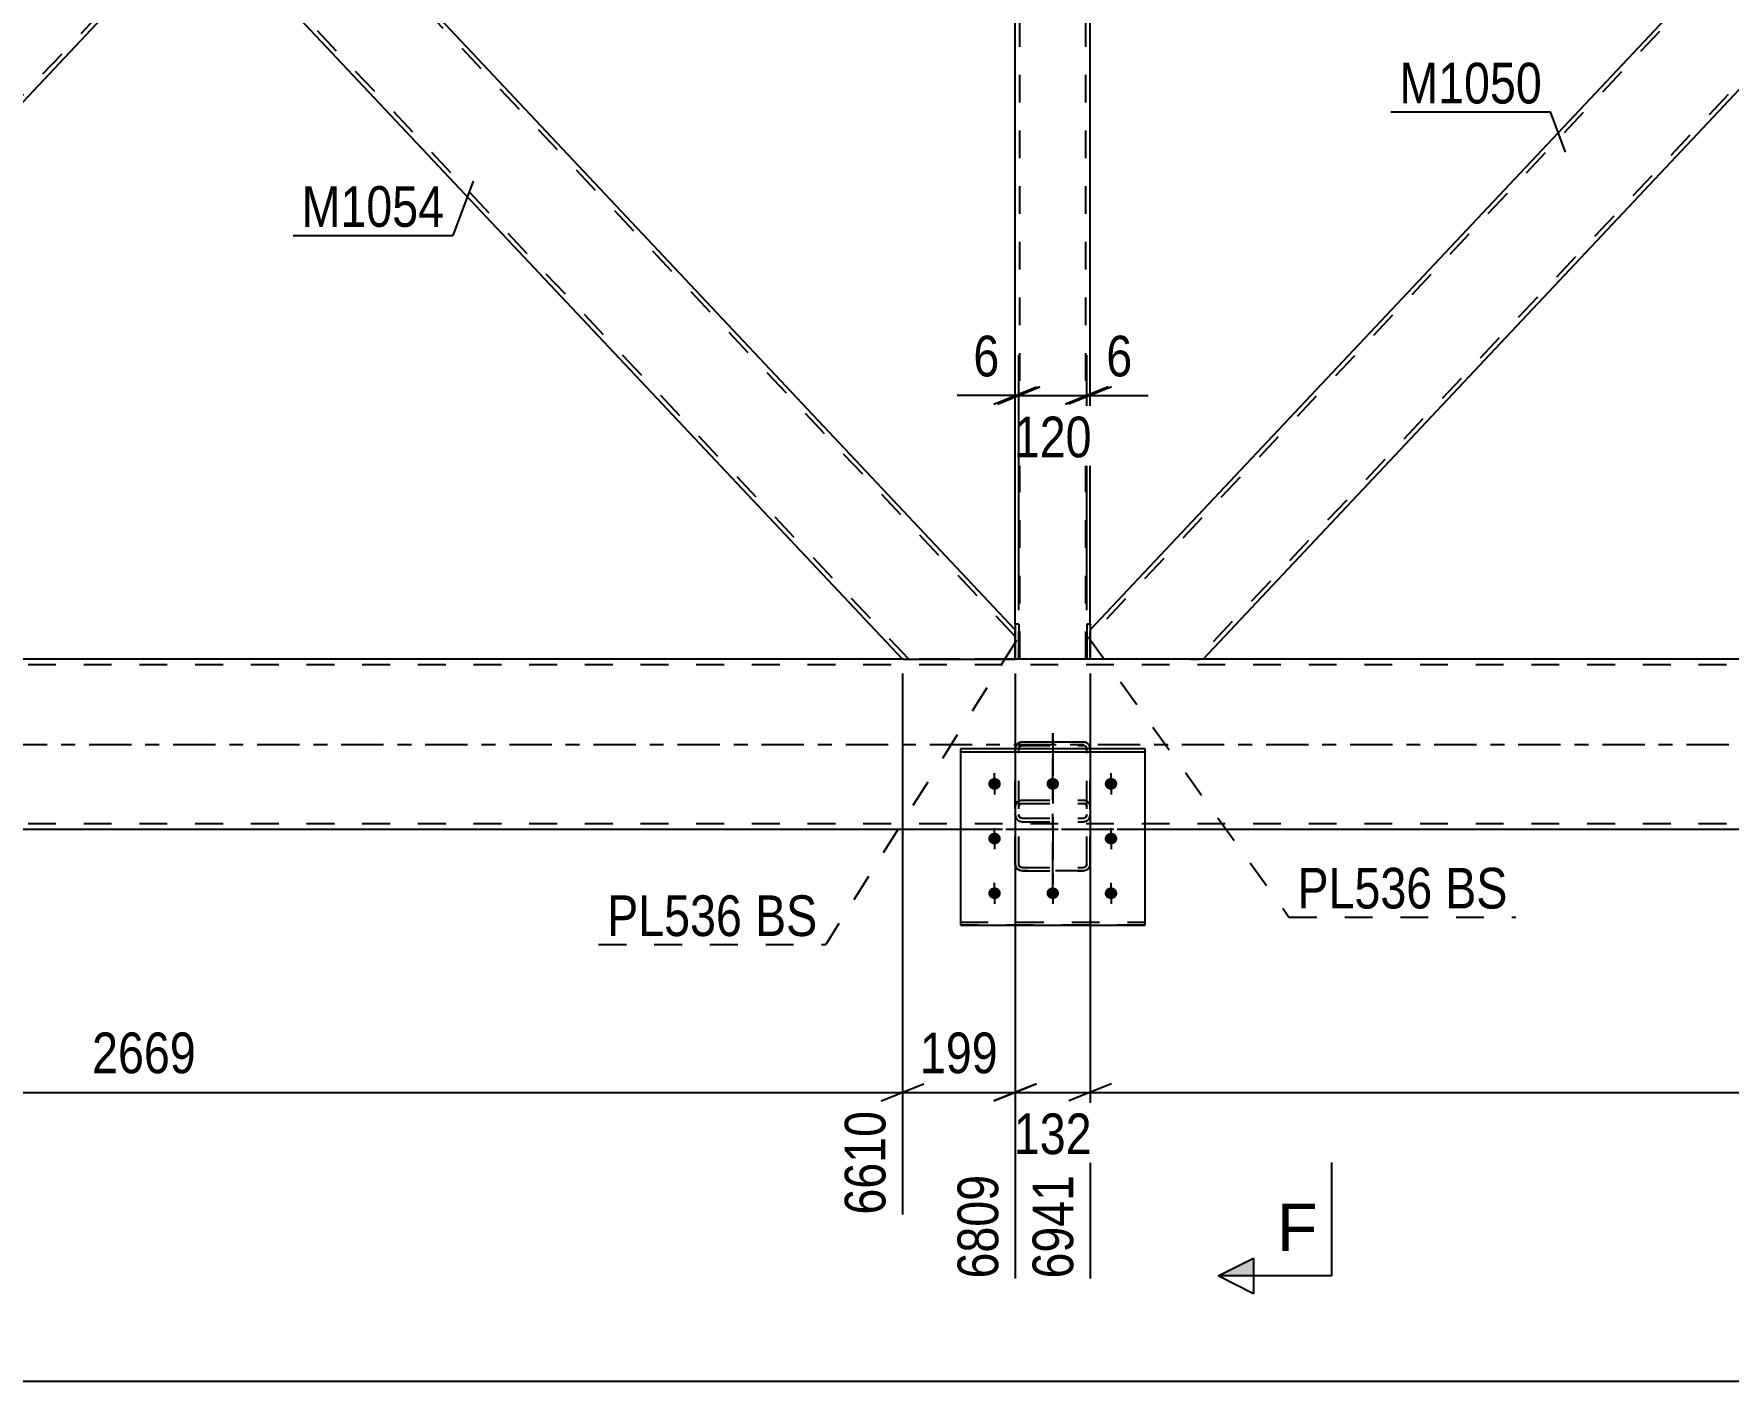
# Model space of a CAD drawing. Header units: millimetres. Extents: x -93 to 748, y -457 to 137.
# Drawn here: x 147.3 to 266.5, y -172.4 to -77.6 of the extents above; entities that cross this region are included whole.
import ezdxf

# ---------------------------------------------------------------- set-up
doc = ezdxf.new("R2010")
doc.units = ezdxf.units.MM
doc.linetypes.add('DXK_LINE_DOT2', pattern=[3.9198, 1.9599, -1.9599])
doc.linetypes.add('DXK_LINE_DOT3', pattern=[5.9187, 2.979, -0.9799, 0.9799, -0.9799])
doc.styles.add('Arial', font='ARIAL.TTF', dxfattribs={"height": 0.2})
doc.styles.add('Arial Narrow', font='ARIALN.TTF', dxfattribs={"height": 0.2})

# ---------------------------------------------------------------- blocks, each defined once
blk = doc.blocks.new('Bolt-761532223-1485 - 1399')
at = {"color": 1, "linetype": 'DXK_LINE_DOT2'}
for p, q in [((214.9, -130.78), (214.9, -129.64)), ((219, -130.78), (219, -129.64)), ((223.1, -130.78), (223.1, -129.64)), ((214.9, -134.63), (214.9, -133.5)), ((223.1, -134.63), (223.1, -133.5)), ((214.9, -138.48), (214.9, -137.35)), ((219, -138.48), (219, -137.35)), ((223.1, -138.48), (223.1, -137.35))]:
    blk.add_line(p, q, dxfattribs=at)
blk = doc.blocks.new('Bolt-761532223-1490 - 1399')
at = {"linetype": 'Continuous'}
for points in [[(214.9, -129.97), (214.99, -129.98), (215.08, -130), (215.16, -130.05), (215.23, -130.1), (215.28, -130.17), (215.32, -130.25), (215.34, -130.34), (215.34, -130.42), (215.32, -130.51), (215.28, -130.59), (215.23, -130.66), (215.16, -130.72), (215.08, -130.76), (214.99, -130.79), (214.9, -130.79), (214.81, -130.79), (214.72, -130.76), (214.64, -130.72), (214.57, -130.66), (214.52, -130.59), (214.48, -130.51), (214.46, -130.42), (214.46, -130.34), (214.48, -130.25), (214.52, -130.17), (214.57, -130.1), (214.64, -130.05), (214.72, -130), (214.81, -129.98)], [(219, -129.97), (219.09, -129.98), (219.18, -130), (219.26, -130.05), (219.33, -130.1), (219.38, -130.17), (219.42, -130.25), (219.44, -130.34), (219.44, -130.42), (219.42, -130.51), (219.38, -130.59), (219.33, -130.66), (219.26, -130.72), (219.18, -130.76), (219.09, -130.79), (219, -130.79), (218.91, -130.79), (218.82, -130.76), (218.74, -130.72), (218.67, -130.66), (218.62, -130.59), (218.58, -130.51), (218.56, -130.42), (218.56, -130.34), (218.58, -130.25), (218.62, -130.17), (218.67, -130.1), (218.74, -130.05), (218.82, -130), (218.91, -129.98)], [(223.1, -129.97), (223.19, -129.98), (223.28, -130), (223.36, -130.05), (223.43, -130.1), (223.48, -130.17), (223.52, -130.25), (223.54, -130.34), (223.54, -130.42), (223.52, -130.51), (223.48, -130.59), (223.43, -130.66), (223.36, -130.72), (223.28, -130.76), (223.19, -130.79), (223.1, -130.79), (223.01, -130.79), (222.92, -130.76), (222.84, -130.72), (222.77, -130.66), (222.72, -130.59), (222.68, -130.51), (222.66, -130.42), (222.66, -130.34), (222.68, -130.25), (222.72, -130.17), (222.77, -130.1), (222.84, -130.05), (222.92, -130), (223.01, -129.98)], [(214.9, -133.82), (214.99, -133.83), (215.08, -133.86), (215.16, -133.9), (215.23, -133.96), (215.28, -134.03), (215.32, -134.11), (215.34, -134.19), (215.34, -134.28), (215.32, -134.36), (215.28, -134.44), (215.23, -134.51), (215.16, -134.57), (215.08, -134.61), (214.99, -134.64), (214.9, -134.65), (214.81, -134.64), (214.72, -134.61), (214.64, -134.57), (214.57, -134.51), (214.52, -134.44), (214.48, -134.36), (214.46, -134.28), (214.46, -134.19), (214.48, -134.11), (214.52, -134.03), (214.57, -133.96), (214.64, -133.9), (214.72, -133.86), (214.81, -133.83)], [(223.1, -133.82), (223.19, -133.83), (223.28, -133.86), (223.36, -133.9), (223.43, -133.96), (223.48, -134.03), (223.52, -134.11), (223.54, -134.19), (223.54, -134.28), (223.52, -134.36), (223.48, -134.44), (223.43, -134.51), (223.36, -134.57), (223.28, -134.61), (223.19, -134.64), (223.1, -134.65), (223.01, -134.64), (222.92, -134.61), (222.84, -134.57), (222.77, -134.51), (222.72, -134.44), (222.68, -134.36), (222.66, -134.28), (222.66, -134.19), (222.68, -134.11), (222.72, -134.03), (222.77, -133.96), (222.84, -133.9), (222.92, -133.86), (223.01, -133.83)], [(214.9, -137.67), (214.99, -137.68), (215.08, -137.71), (215.16, -137.75), (215.23, -137.81), (215.28, -137.88), (215.32, -137.96), (215.34, -138.04), (215.34, -138.13), (215.32, -138.21), (215.28, -138.29), (215.23, -138.36), (215.16, -138.42), (215.08, -138.46), (214.99, -138.49), (214.9, -138.5), (214.81, -138.49), (214.72, -138.46), (214.64, -138.42), (214.57, -138.36), (214.52, -138.29), (214.48, -138.21), (214.46, -138.13), (214.46, -138.04), (214.48, -137.96), (214.52, -137.88), (214.57, -137.81), (214.64, -137.75), (214.72, -137.71), (214.81, -137.68)], [(219, -137.67), (219.09, -137.68), (219.18, -137.71), (219.26, -137.75), (219.33, -137.81), (219.38, -137.88), (219.42, -137.96), (219.44, -138.04), (219.44, -138.13), (219.42, -138.21), (219.38, -138.29), (219.33, -138.36), (219.26, -138.42), (219.18, -138.46), (219.09, -138.49), (219, -138.5), (218.91, -138.49), (218.82, -138.46), (218.74, -138.42), (218.67, -138.36), (218.62, -138.29), (218.58, -138.21), (218.56, -138.13), (218.56, -138.04), (218.58, -137.96), (218.62, -137.88), (218.67, -137.81), (218.74, -137.75), (218.82, -137.71), (218.91, -137.68)], [(223.1, -137.67), (223.19, -137.68), (223.28, -137.71), (223.36, -137.75), (223.43, -137.81), (223.48, -137.88), (223.52, -137.96), (223.54, -138.04), (223.54, -138.13), (223.52, -138.21), (223.48, -138.29), (223.43, -138.36), (223.36, -138.42), (223.28, -138.46), (223.19, -138.49), (223.1, -138.5), (223.01, -138.49), (222.92, -138.46), (222.84, -138.42), (222.77, -138.36), (222.72, -138.29), (222.68, -138.21), (222.66, -138.13), (222.66, -138.04), (222.68, -137.96), (222.72, -137.88), (222.77, -137.81), (222.84, -137.75), (222.92, -137.71), (223.01, -137.68)]]:
    blk.add_hatch(color=1, dxfattribs=at).paths.add_polyline_path(points)
at = {"color": 1, "linetype": 'Continuous'}
for p, q in [((214.9, -129.98), (214.9, -131.12)), ((219, -129.98), (219, -131.12)), ((223.1, -129.98), (223.1, -131.12)), ((214.9, -133.84), (214.9, -134.97)), ((223.1, -133.84), (223.1, -134.97)), ((214.9, -137.69), (214.9, -138.83)), ((219, -137.69), (219, -138.83)), ((223.1, -137.69), (223.1, -138.83))]:
    blk.add_line(p, q, dxfattribs=at)
blk = doc.blocks.new('Part-761532223-1519 - 1399')
at = {"color": 7, "linetype": 'DXK_LINE_DOT2'}
for p, q in [((216.36, -121.6), (216.36, -119.14)), ((216.6, -119.14), (216.36, -119.14)), ((216.6, -121.6), (216.6, -119.14)), ((216.6, -121.6), (216.36, -121.6))]:
    blk.add_line(p, q, dxfattribs=at)
blk = doc.blocks.new('Part-761532223-1524 - 1399')
at = {"color": 2, "linetype": 'Continuous'}
for p, q in [((216.6, -119.14), (216.36, -119.14)), ((216.36, -119.14), (216.36, -121.6)), ((216.6, -119.14), (216.6, -121.6)), ((216.6, -121.6), (216.36, -121.6))]:
    blk.add_line(p, q, dxfattribs=at)
blk = doc.blocks.new('Part-761532223-1587 - 1399')
at = {"color": 7, "linetype": 'DXK_LINE_DOT2'}
for p, q in [((678, -121.6), (-18.36, -121.6)), ((216.36, -121.6), (208.48, -121.6)), ((216.6, -121.6), (216.36, -121.6)), ((229.52, -121.6), (221.4, -121.6)), ((678, -122), (-56, -122)), ((678, -133.2), (-56, -133.2)), ((678, -133.6), (-36.75, -133.6)), ((225.5, -133.6), (212.5, -133.6))]:
    blk.add_line(p, q, dxfattribs=at)
at = {"color": 2, "linetype": 'Continuous'}
for p, q in [((208.48, -121.6), (109.52, -121.6)), ((216.36, -121.6), (216.36, -121.6)), ((221.4, -121.6), (216.6, -121.6)), ((328.48, -121.6), (229.52, -121.6)), ((212.5, -133.6), (-8.84, -133.6)), ((452.5, -133.6), (225.5, -133.6))]:
    blk.add_line(p, q, dxfattribs=at)
at = {"color": 7, "linetype": 'DXK_LINE_DOT3'}
blk.add_line((-56, -127.6), (678, -127.6), dxfattribs=at)
blk = doc.blocks.new('Part-761532223-1670 - 1399')
at = {"color": 2, "linetype": 'Continuous'}
for p, q in [((159, -69.05), (163.94, -63.8)), ((216.36, -119.54), (163.94, -63.8)), ((208.42, -121.6), (159, -69.05)), ((208.48, -121.6), (216.36, -121.6)), ((216.36, -121.6), (216.36, -120.47))]:
    blk.add_line(p, q, dxfattribs=at)
at = {"color": 7, "linetype": 'DXK_LINE_DOT2'}
for p, q in [((216.36, -120), (163.72, -64.03)), ((159.22, -68.82), (159.24, -68.8)), ((208.86, -121.6), (159.22, -68.82)), ((216.36, -120.47), (216.36, -119.54)), ((208.48, -121.6), (208.42, -121.6))]:
    blk.add_line(p, q, dxfattribs=at)
blk = doc.blocks.new('Part-761532223-1798 - 1399')
at = {"color": 7, "linetype": 'DXK_LINE_DOT2'}
for p, q in [((216.84, -127.43), (216.66, -127.47)), ((216.84, -127.43), (221.16, -127.43)), ((221.34, -127.47), (221.16, -127.43)), ((216.4, -127.75), (216.36, -127.94)), ((216.36, -136.05), (216.36, -127.94)), ((216.6, -127.94), (216.62, -127.84)), ((216.6, -136.05), (216.6, -127.94)), ((216.62, -127.84), (216.67, -127.76)), ((216.67, -127.76), (216.75, -127.71)), ((216.75, -127.71), (216.84, -127.69)), ((216.84, -127.69), (221.16, -127.69)), ((221.16, -127.69), (221.25, -127.71)), ((221.25, -127.71), (221.33, -127.76)), ((221.33, -127.76), (221.38, -127.84)), ((221.38, -127.84), (221.4, -127.94)), ((221.4, -136.05), (221.4, -127.94)), ((221.64, -127.94), (221.6, -127.75)), ((221.64, -136.05), (221.64, -127.94)), ((216.36, -131.99), (216.4, -131.81)), ((216.4, -131.81), (216.5, -131.67)), ((216.5, -131.67), (216.66, -131.57)), ((216.62, -131.9), (216.6, -131.99)), ((216.67, -131.83), (216.62, -131.9)), ((216.66, -131.57), (216.84, -131.53)), ((216.75, -131.78), (216.67, -131.83)), ((216.84, -131.76), (216.75, -131.78)), ((216.84, -131.53), (221.16, -131.53)), ((216.84, -131.76), (221.16, -131.76)), ((221.16, -131.53), (221.34, -131.57)), ((221.25, -131.78), (221.16, -131.76)), ((221.33, -131.83), (221.25, -131.78)), ((221.38, -131.9), (221.33, -131.83)), ((221.34, -131.57), (221.5, -131.67)), ((221.4, -131.99), (221.38, -131.9)), ((221.5, -131.67), (221.6, -131.81)), ((221.6, -131.81), (221.64, -131.99)), ((216.36, -132.54), (216.4, -132.73)), ((216.62, -132.64), (216.6, -132.54)), ((216.67, -132.72), (216.62, -132.64)), ((216.66, -133.01), (216.75, -133.03)), ((216.75, -132.77), (216.67, -132.72)), ((216.84, -132.79), (216.75, -132.77)), ((216.75, -133.03), (216.84, -133.05)), ((216.84, -132.79), (221.16, -132.79)), ((216.84, -133.05), (221.16, -133.05)), ((221.25, -132.77), (221.16, -132.79)), ((221.16, -133.05), (221.33, -133.01)), ((221.33, -132.72), (221.25, -132.77)), ((221.38, -132.64), (221.33, -132.72)), ((221.33, -133.01), (221.34, -133.01)), ((221.4, -132.54), (221.38, -132.64)), ((221.6, -132.73), (221.64, -132.54)), ((216.4, -136.22), (216.36, -136.05)), ((216.5, -136.36), (216.4, -136.22)), ((216.66, -136.46), (216.5, -136.36)), ((216.6, -136.05), (216.62, -136.13)), ((216.62, -136.13), (216.67, -136.2)), ((216.84, -136.5), (216.66, -136.46)), ((216.67, -136.2), (216.75, -136.25)), ((216.75, -136.25), (216.84, -136.27)), ((216.84, -136.27), (221.16, -136.27)), ((221.16, -136.5), (216.84, -136.5)), ((221.16, -136.27), (221.25, -136.25)), ((221.34, -136.46), (221.16, -136.5)), ((221.25, -136.25), (221.33, -136.2)), ((221.33, -136.2), (221.38, -136.13)), ((221.5, -136.36), (221.34, -136.46)), ((221.38, -136.13), (221.4, -136.05)), ((221.6, -136.22), (221.5, -136.36)), ((221.64, -136.05), (221.6, -136.22))]:
    blk.add_line(p, q, dxfattribs=at)
at = {"color": 7, "linetype": 'DXK_LINE_DOT3'}
blk.add_line((219, -137.44), (219, -126.82), dxfattribs=at)
at = {"color": 7, "linetype": 'DXK_LINE_DOT2'}
for centre, start, end in [((216.86, -127.92), 114.3199, 159.2417), ((221.14, -127.92), 20.7583, 65.6801), ((216.86, -132.56), 200.7583, 245.6801), ((221.14, -132.56), 294.3199, 339.2417)]:
    blk.add_arc(centre, 0.496, start, end, dxfattribs=at)
blk = doc.blocks.new('Part-761532223-1679 - 1399')
at = {"color": 2, "linetype": 'Continuous'}
for p, q in [((216.66, -127.47), (216.84, -127.43)), ((216.84, -127.43), (221.16, -127.43)), ((221.16, -127.43), (221.34, -127.47)), ((216.37, -127.91), (216.4, -127.75)), ((221.6, -127.75), (221.63, -127.91))]:
    blk.add_line(p, q, dxfattribs=at)
at = {"color": 7, "linetype": 'DXK_LINE_DOT3'}
blk.add_line((219, -126.82), (219, -137.44), dxfattribs=at)
at = {"color": 7, "linetype": 'DXK_LINE_DOT2'}
for p, q in [((216.36, -127.94), (216.37, -127.91)), ((216.36, -136.05), (216.36, -127.94)), ((216.62, -127.84), (216.6, -127.94)), ((216.6, -136.05), (216.6, -127.94)), ((216.67, -127.76), (216.62, -127.84)), ((216.75, -127.71), (216.67, -127.76)), ((216.84, -127.69), (216.75, -127.71)), ((216.84, -127.69), (221.16, -127.69)), ((221.25, -127.71), (221.16, -127.69)), ((221.33, -127.76), (221.25, -127.71)), ((221.38, -127.84), (221.33, -127.76)), ((221.4, -127.94), (221.38, -127.84)), ((221.4, -136.05), (221.4, -127.94)), ((221.63, -127.91), (221.64, -127.94)), ((221.64, -136.05), (221.64, -127.94)), ((216.4, -131.81), (216.36, -131.99)), ((216.5, -131.67), (216.4, -131.81)), ((216.66, -131.57), (216.5, -131.67)), ((216.6, -131.99), (216.62, -131.9)), ((216.62, -131.9), (216.67, -131.83)), ((216.84, -131.53), (216.66, -131.57)), ((216.67, -131.83), (216.75, -131.78)), ((216.75, -131.78), (216.84, -131.76)), ((216.84, -131.53), (221.16, -131.53)), ((216.84, -131.76), (221.16, -131.76)), ((221.34, -131.57), (221.16, -131.53)), ((221.16, -131.76), (221.25, -131.78)), ((221.25, -131.78), (221.33, -131.83)), ((221.33, -131.83), (221.38, -131.9)), ((221.5, -131.67), (221.34, -131.57)), ((221.38, -131.9), (221.4, -131.99)), ((221.6, -131.81), (221.5, -131.67)), ((221.64, -131.99), (221.6, -131.81)), ((216.4, -132.73), (216.36, -132.54)), ((216.6, -132.54), (216.62, -132.64)), ((216.62, -132.64), (216.67, -132.72)), ((216.84, -133.05), (216.66, -133.01)), ((216.67, -132.72), (216.75, -132.77)), ((216.75, -132.77), (216.84, -132.79)), ((216.84, -132.79), (221.16, -132.79)), ((216.84, -133.05), (221.16, -133.05)), ((221.16, -132.79), (221.25, -132.77)), ((221.34, -133.01), (221.16, -133.05)), ((221.25, -132.77), (221.33, -132.72)), ((221.33, -132.72), (221.38, -132.64)), ((221.38, -132.64), (221.4, -132.54)), ((221.64, -132.54), (221.6, -132.73)), ((216.36, -136.05), (216.4, -136.22)), ((216.4, -136.22), (216.5, -136.36)), ((216.5, -136.36), (216.66, -136.46)), ((216.62, -136.13), (216.6, -136.05)), ((216.67, -136.2), (216.62, -136.13)), ((216.66, -136.46), (216.84, -136.5)), ((216.75, -136.25), (216.67, -136.2)), ((216.84, -136.27), (216.75, -136.25)), ((216.84, -136.27), (221.16, -136.27)), ((216.84, -136.5), (221.16, -136.5)), ((221.25, -136.25), (221.16, -136.27)), ((221.16, -136.5), (221.34, -136.46)), ((221.33, -136.2), (221.25, -136.25)), ((221.38, -136.13), (221.33, -136.2)), ((221.34, -136.46), (221.5, -136.36)), ((221.4, -136.05), (221.38, -136.13)), ((221.5, -136.36), (221.6, -136.22)), ((221.6, -136.22), (221.64, -136.05))]:
    blk.add_line(p, q, dxfattribs=at)
at = {"color": 2, "linetype": 'Continuous'}
for centre, start, end in [((216.86, -127.92), 114.32, 159.2417), ((221.14, -127.92), 20.7583, 65.68)]:
    blk.add_arc(centre, 0.496, start, end, dxfattribs=at)
at = {"color": 7, "linetype": 'DXK_LINE_DOT2'}
for centre, start, end in [((216.86, -132.56), 200.7583, 245.68), ((221.14, -132.56), 294.32, 339.2417)]:
    blk.add_arc(centre, 0.496, start, end, dxfattribs=at)
blk = doc.blocks.new('Part-761532223-1710 - 1399')
at = {"color": 7, "linetype": 'DXK_LINE_DOT2'}
for p, q in [((221.64, -6), (216.36, -6)), ((216.36, -8.46), (216.36, -6)), ((216.68, -121.6), (216.68, -6)), ((221.32, -121.6), (221.32, -6)), ((221.64, -8.46), (221.64, -6)), ((216.36, -121.6), (216.36, -119.14)), ((221.64, -121.6), (221.64, -119.14)), ((221.64, -121.6), (216.36, -121.6))]:
    blk.add_line(p, q, dxfattribs=at)
at = {"color": 2, "linetype": 'Continuous'}
for p, q in [((216.36, -119.14), (216.36, -8.46)), ((221.64, -119.14), (221.64, -8.46))]:
    blk.add_line(p, q, dxfattribs=at)
blk = doc.blocks.new('Part-761532223-1862 - 1399')
at = {"color": 2, "linetype": 'Continuous'}
for p, q in [((225.5, -127.91), (212.5, -127.91)), ((212.5, -127.91), (212.5, -140.34)), ((212.5, -128.13), (225.5, -128.13)), ((225.5, -140.34), (225.5, -127.91)), ((212.5, -140.34), (225.5, -140.34))]:
    blk.add_line(p, q, dxfattribs=at)
at = {"color": 7, "linetype": 'DXK_LINE_DOT2'}
blk.add_line((212.5, -140.12), (225.5, -140.12), dxfattribs=at)
blk = doc.blocks.new('Part-761532223-1765 - 1399')
at = {"color": 7, "linetype": 'DXK_LINE_DOT2'}
for p, q in [((328.86, -6), (221.64, -120)), ((328.48, -6), (328.42, -6)), ((336.36, -8.06), (336.36, -7.13)), ((336.36, -7.59), (229.15, -121.6)), ((279, -58.55), (274.06, -63.8)), ((283.94, -63.8), (279, -69.05)), ((221.64, -119.54), (221.64, -121.6)), ((228.71, -121.6), (229.33, -121.6)), ((229.59, -121.6), (229.52, -121.6))]:
    blk.add_line(p, q, dxfattribs=at)
at = {"color": 2, "linetype": 'Continuous'}
for p, q in [((328.42, -6), (279, -58.55)), ((336.36, -6), (328.48, -6)), ((336.36, -7.13), (336.36, -6)), ((336.36, -8.06), (283.94, -63.8)), ((274.06, -63.8), (221.64, -119.54)), ((279, -69.05), (229.59, -121.6)), ((228.71, -121.6), (221.64, -121.6)), ((229.52, -121.6), (228.71, -121.6)), ((229.52, -121.6), (229.52, -121.6))]:
    blk.add_line(p, q, dxfattribs=at)
blk = doc.blocks.new('Part-761532223-1780 - 1399')
at = {"color": 7, "linetype": 'DXK_LINE_DOT2'}
for p, q in [((208.86, -6), (101.64, -120)), ((208.48, -6), (208.42, -6)), ((216.36, -6), (212.5, -6)), ((216.36, -6.48), (216.36, -6)), ((216.36, -8.06), (216.36, -7.13)), ((216.36, -7.59), (109.15, -121.6)), ((159, -58.55), (154.06, -63.8)), ((163.94, -63.8), (159, -69.05)), ((101.64, -121.6), (101.64, -119.54)), ((108.71, -121.6), (109.33, -121.6)), ((109.59, -121.6), (109.52, -121.6))]:
    blk.add_line(p, q, dxfattribs=at)
at = {"color": 2, "linetype": 'Continuous'}
for p, q in [((208.42, -6), (159, -58.55)), ((208.48, -6), (208.48, -6)), ((212.5, -6), (208.48, -6)), ((216.36, -7.13), (216.36, -6.48)), ((216.36, -8.06), (163.94, -63.8)), ((154.06, -63.8), (101.64, -119.54)), ((159, -69.05), (109.59, -121.6)), ((108.71, -121.6), (101.64, -121.6)), ((109.52, -121.6), (108.71, -121.6)), ((109.52, -121.6), (109.52, -121.6))]:
    blk.add_line(p, q, dxfattribs=at)
blk = doc.blocks.new('Part-761532223-1873 - 1399')
at = {"color": 7, "linetype": 'DXK_LINE_DOT2'}
for p, q in [((225.5, -127.91), (212.5, -127.91)), ((212.5, -127.91), (212.5, -140.34)), ((212.5, -128.13), (225.5, -128.13)), ((225.5, -140.34), (225.5, -127.91)), ((212.5, -140.12), (225.5, -140.12)), ((225.5, -140.34), (212.5, -140.34))]:
    blk.add_line(p, q, dxfattribs=at)
blk = doc.blocks.new('Part-761532223-1951 - 1399')
at = {"color": 2, "linetype": 'Continuous'}
for p, q in [((221.64, -119.14), (221.4, -119.14)), ((221.4, -119.14), (221.4, -121.6)), ((221.64, -119.14), (221.64, -121.6)), ((221.64, -121.6), (221.4, -121.6))]:
    blk.add_line(p, q, dxfattribs=at)
blk = doc.blocks.new('Part-761532223-1954 - 1399')
at = {"color": 7, "linetype": 'DXK_LINE_DOT2'}
for p, q in [((221.4, -121.6), (221.4, -119.14)), ((221.64, -119.14), (221.4, -119.14)), ((221.64, -121.6), (221.64, -119.14)), ((221.64, -121.6), (221.4, -121.6))]:
    blk.add_line(p, q, dxfattribs=at)
blk = doc.blocks.new('StraightDimension-761532223-26245 - 1399')
at = {"color": 7, "linetype": 'Continuous'}
for p, q in [((221.64, -122.6), (221.64, -165.22)), ((328.42, -122.6), (328.42, -160.72)), ((223.14, -151.51), (220.14, -152.71)), ((221.64, -152.11), (328.42, -152.11)), ((326.92, -152.71), (329.92, -151.51))]:
    blk.add_line(p, q, dxfattribs=at)
at = {"color": 0}
blk.add_wipeout([(279.28, -151.36), (279.28, -147.16), (270.77, -147.16), (270.77, -151.36)], dxfattribs=at)
at = {"color": 3, "style": 'Arial Narrow'}
blk.add_text('2669', height=2.863, dxfattribs=at).set_placement((271.37, -150.76))
at = {"color": 0, "linetype": 'Continuous'}
blk.add_wipeout([(327.82, -152.81), (323.62, -152.81), (323.62, -161.32), (327.82, -161.32)], dxfattribs=at)
at = {"color": 3, "linetype": 'Continuous', "style": 'Arial Narrow'}
blk.add_text('9610', height=2.863, rotation=90.0002, dxfattribs=at).set_placement((327.22, -160.72))
blk = doc.blocks.new('StraightDimension-761532223-2150 - 1399')
at = {"color": 7, "linetype": 'Continuous'}
blk.add_line((-57, -172.45), (719, -172.45), dxfattribs=at)
blk = doc.blocks.new('StraightDimension-761532223-26246 - 1399')
at = {"color": 7, "linetype": 'Continuous'}
for p, q in [((216.36, -122.6), (216.36, -165.22)), ((221.64, -122.6), (221.64, -165.22)), ((214.86, -152.71), (217.86, -151.51)), ((216.36, -152.11), (221.64, -152.11)), ((223.14, -151.51), (220.14, -152.71))]:
    blk.add_line(p, q, dxfattribs=at)
at = {"color": 0}
blk.add_wipeout([(222.34, -157.06), (222.34, -152.86), (215.66, -152.86), (215.66, -157.06)], dxfattribs=at)
at = {"color": 3, "style": 'Arial Narrow'}
blk.add_text('132', height=2.863, dxfattribs=at).set_placement((216.26, -156.46))
at = {"color": 0, "linetype": 'Continuous'}
blk.add_wipeout([(221.04, -157.31), (216.84, -157.31), (216.84, -165.82), (221.04, -165.82)], dxfattribs=at)
at = {"color": 3, "linetype": 'Continuous', "style": 'Arial Narrow'}
blk.add_text('6941', height=2.863, rotation=90.0002, dxfattribs=at).set_placement((220.44, -165.22))
blk = doc.blocks.new('StraightDimension-761532223-26248 - 1399')
at = {"color": 7, "linetype": 'Continuous'}
for p, q in [((101.64, -122.6), (101.64, -165.22)), ((208.42, -122.6), (208.42, -160.72)), ((103.14, -151.51), (100.14, -152.71)), ((101.64, -152.11), (208.42, -152.11)), ((206.92, -152.71), (209.92, -151.51))]:
    blk.add_line(p, q, dxfattribs=at)
at = {"color": 0}
blk.add_wipeout([(159.28, -151.36), (159.28, -147.16), (150.77, -147.16), (150.77, -151.36)], dxfattribs=at)
at = {"color": 3, "style": 'Arial Narrow'}
blk.add_text('2669', height=2.863, dxfattribs=at).set_placement((151.37, -150.76))
at = {"color": 0, "linetype": 'Continuous'}
blk.add_wipeout([(207.82, -152.81), (203.62, -152.81), (203.62, -161.32), (207.82, -161.32)], dxfattribs=at)
at = {"color": 3, "linetype": 'Continuous', "style": 'Arial Narrow'}
blk.add_text('6610', height=2.863, rotation=90.0002, dxfattribs=at).set_placement((207.22, -160.72))
blk = doc.blocks.new('StraightDimension-761532223-14971 - 1399')
at = {"color": 7, "linetype": 'Continuous'}
for p, q in [((221.4, -118.14), (221.4, -100.18)), ((221.64, -118.14), (221.64, -100.18)), ((219.9, -103.63), (222.9, -102.43)), ((223.14, -102.43), (220.14, -103.63)), ((221.4, -103.03), (221.64, -103.03)), ((221.64, -103.03), (225.72, -103.03)), ((221.64, -103.03), (225.72, -103.03))]:
    blk.add_line(p, q, dxfattribs=at)
at = {"color": 0}
blk.add_wipeout([(225.19, -102.28), (225.19, -98.08), (222.17, -98.08), (222.17, -102.28)], dxfattribs=at)
at = {"color": 3, "style": 'Arial Narrow'}
blk.add_text('6', height=2.86, dxfattribs=at).set_placement((222.77, -101.68))
blk = doc.blocks.new('StraightDimension-761532223-14972 - 1399')
at = {"color": 7, "linetype": 'Continuous'}
for p, q in [((216.6, -118.14), (216.6, -100.63)), ((221.4, -118.14), (221.4, -100.63)), ((215.1, -103.63), (218.1, -102.43)), ((222.9, -102.43), (219.9, -103.63)), ((216.6, -103.03), (221.4, -103.03))]:
    blk.add_line(p, q, dxfattribs=at)
at = {"color": 0}
blk.add_wipeout([(222.34, -107.98), (222.34, -103.78), (215.66, -103.78), (215.66, -107.98)], dxfattribs=at)
at = {"color": 3, "style": 'Arial Narrow'}
blk.add_text('120', height=2.863, dxfattribs=at).set_placement((216.26, -107.38))
blk = doc.blocks.new('StraightDimension-761532223-14973 - 1399')
at = {"color": 7, "linetype": 'Continuous'}
for p, q in [((216.36, -118.14), (216.36, -100.18)), ((216.6, -118.14), (216.6, -100.18)), ((214.86, -103.63), (217.86, -102.43)), ((218.1, -102.43), (215.1, -103.63)), ((216.36, -103.03), (212.28, -103.03)), ((216.36, -103.03), (212.28, -103.03)), ((216.36, -103.03), (216.6, -103.03))]:
    blk.add_line(p, q, dxfattribs=at)
at = {"color": 0}
blk.add_wipeout([(215.84, -102.28), (215.84, -98.08), (212.81, -98.08), (212.81, -102.28)], dxfattribs=at)
at = {"color": 3, "style": 'Arial Narrow'}
blk.add_text('6', height=2.86, dxfattribs=at).set_placement((213.41, -101.68))
blk = doc.blocks.new('StraightDimension-761532223-26247 - 1399')
at = {"color": 7, "linetype": 'Continuous'}
for p, q in [((208.42, -122.6), (208.42, -160.72)), ((216.36, -122.6), (216.36, -165.22)), ((206.92, -152.71), (209.92, -151.51)), ((208.42, -152.11), (216.36, -152.11)), ((217.86, -151.51), (214.86, -152.71))]:
    blk.add_line(p, q, dxfattribs=at)
at = {"color": 0, "linetype": 'Continuous'}
blk.add_wipeout([(215.76, -157.31), (211.56, -157.31), (211.56, -165.82), (215.76, -165.82)], dxfattribs=at)
at = {"color": 3, "linetype": 'Continuous', "style": 'Arial Narrow'}
blk.add_text('6809', height=2.863, rotation=90.0002, dxfattribs=at).set_placement((215.16, -165.22))
at = {"color": 0}
blk.add_wipeout([(215.73, -151.36), (215.73, -147.16), (209.05, -147.16), (209.05, -151.36)], dxfattribs=at)
at = {"color": 3, "style": 'Arial Narrow'}
blk.add_text('199', height=2.863, dxfattribs=at).set_placement((209.65, -150.76))
blk = doc.blocks.new('Mark-761532223-1666 - 1399')
at = {"color": 30, "linetype": 'Continuous'}
for p in [(178.2, -87.93), (165.52, -91.75)]:
    blk.add_line(p, (176.77, -91.75), dxfattribs=at)
at = {"color": 0}
blk.add_wipeout([(176.17, -91.15), (176.17, -88.15), (166.12, -88.15), (166.12, -91.15)], dxfattribs=at)
blk.add_wipeout([(176.17, -91.15), (176.17, -88.15), (166.12, -88.15), (166.12, -91.15)], dxfattribs=at)
at = {"color": 3, "style": 'Arial Narrow'}
blk.add_text('M1054', height=2.863, dxfattribs=at).set_placement((166.12, -91.15))
blk = doc.blocks.new('Mark-761532223-1761 - 1399')
at = {"color": 30, "linetype": 'Continuous'}
for p in [(242.8, -83.06), (255.09, -85.88)]:
    blk.add_line(p, (254.05, -83.06), dxfattribs=at)
at = {"color": 0}
blk.add_wipeout([(253.45, -82.46), (253.45, -79.46), (243.4, -79.46), (243.4, -82.46)], dxfattribs=at)
blk.add_wipeout([(253.45, -82.46), (253.45, -79.46), (243.4, -79.46), (243.4, -82.46)], dxfattribs=at)
at = {"color": 3, "style": 'Arial Narrow'}
blk.add_text('M1050', height=2.863, dxfattribs=at).set_placement((243.4, -82.46))
blk = doc.blocks.new('MarkSet-761532223-14946 - 1399')
at = {"color": 30, "linetype": 'DXK_LINE_DOT2'}
for p in [(216.44, -120.29), (187.03, -141.7)]:
    blk.add_line(p, (203.02, -141.7), dxfattribs=at)
at = {"color": 0}
for points in [[(197.14, -141.1), (197.14, -138.1), (187.63, -138.1), (187.63, -141.1)], [(202.42, -141.1), (202.42, -138.1), (198.04, -138.1), (198.04, -141.1)]]:
    blk.add_wipeout(points, dxfattribs=at)
for points in [[(197.14, -141.1), (197.14, -138.1), (187.63, -138.1), (187.63, -141.1)], [(202.42, -141.1), (202.42, -138.1), (198.04, -138.1), (198.04, -141.1)]]:
    blk.add_wipeout(points, dxfattribs=at)
at = {"color": 3, "style": 'Arial Narrow'}
for s, p in [('PL536', (187.63, -141.1)), ('BS', (198.04, -141.1))]:
    blk.add_text(s, height=2.863, dxfattribs=at).set_placement(p)
blk = doc.blocks.new('MarkSet-761532223-14961 - 1399')
at = {"color": 30, "linetype": 'DXK_LINE_DOT2'}
for p, q in [((221.49, -120.02), (235.63, -139.76)), ((235.63, -139.76), (251.61, -139.76))]:
    blk.add_line(p, q, dxfattribs=at)
at = {"color": 0}
for points in [[(245.73, -139.16), (245.73, -136.16), (236.23, -136.16), (236.23, -139.16)], [(251.01, -139.16), (251.01, -136.16), (246.63, -136.16), (246.63, -139.16)]]:
    blk.add_wipeout(points, dxfattribs=at)
for points in [[(245.73, -139.16), (245.73, -136.16), (236.23, -136.16), (236.23, -139.16)], [(251.01, -139.16), (251.01, -136.16), (246.63, -136.16), (246.63, -139.16)]]:
    blk.add_wipeout(points, dxfattribs=at)
at = {"color": 3, "style": 'Arial Narrow'}
for s, p in [('PL536', (236.23, -139.16)), ('BS', (246.63, -139.16))]:
    blk.add_text(s, height=2.863, dxfattribs=at).set_placement(p)
blk = doc.blocks.new('SectionMark-761532223-27472 - 1399')
at = {"linetype": 'Continuous'}
for points in [[(233.14, 24.06), (233.14, 22.81), (230.64, 24.06)], [(233.14, -163.79), (233.14, -165.04), (230.64, -165.04)]]:
    blk.add_hatch(color=6, dxfattribs=at).paths.add_polyline_path(points)
at = {"color": 6, "linetype": 'Continuous'}
for p, q in [((230.64, 24.06), (233.14, 25.31)), ((233.14, 22.81), (233.14, 25.31)), ((238.64, 24.06), (230.64, 24.06)), ((230.64, 24.06), (233.14, 22.81)), ((238.64, 24.06), (238.64, 16.06)), ((238.64, -165.04), (238.64, -157.04)), ((230.64, -165.04), (233.14, -163.79)), ((233.14, -163.79), (233.14, -166.29)), ((238.64, -165.04), (230.64, -165.04)), ((233.14, -166.29), (230.64, -165.04))]:
    blk.add_line(p, q, dxfattribs=at)
at = {"color": 0, "linetype": 'Continuous'}
for points in [[(237.64, 18.81), (237.64, 22.31), (234.79, 22.31), (234.79, 18.81)], [(237.64, -163.29), (237.64, -159.79), (234.79, -159.79), (234.79, -163.29)]]:
    blk.add_wipeout(points, dxfattribs=at)
at = {"color": 3, "linetype": 'Continuous', "style": 'Arial'}
for p in [(234.79, 18.81), (234.79, -163.29)]:
    blk.add_text('F', height=3.34, dxfattribs=at).set_placement(p)

msp = doc.modelspace()

# ---------------------------------------------------------------- block references
for name in ['Part-761532223-1780 - 1399', 'Part-761532223-1710 - 1399', 'Part-761532223-1765 - 1399', 'Part-761532223-1670 - 1399', 'Part-761532223-1519 - 1399', 'Part-761532223-1524 - 1399', 'Part-761532223-1951 - 1399', 'Part-761532223-1954 - 1399', 'Part-761532223-1587 - 1399', 'Part-761532223-1798 - 1399', 'Part-761532223-1679 - 1399', 'Part-761532223-1862 - 1399', 'Part-761532223-1873 - 1399', 'Bolt-761532223-1490 - 1399', 'Bolt-761532223-1485 - 1399']:
    msp.add_blockref(name, (0, 0))

# ---------------------------------------------------------------- next in the draw order: block references
msp.add_blockref('StraightDimension-761532223-26245 - 1399', (0, 0))

# ---------------------------------------------------------------- next in the draw order: block references
msp.add_blockref('StraightDimension-761532223-2150 - 1399', (0, 0))

# ---------------------------------------------------------------- next in the draw order: block references
for name in ['Mark-761532223-1761 - 1399', 'Mark-761532223-1666 - 1399', 'StraightDimension-761532223-14971 - 1399', 'StraightDimension-761532223-26248 - 1399', 'StraightDimension-761532223-26246 - 1399']:
    msp.add_blockref(name, (0, 0))

# ---------------------------------------------------------------- next in the draw order: block references
for name in ['StraightDimension-761532223-14972 - 1399', 'MarkSet-761532223-14961 - 1399', 'StraightDimension-761532223-26247 - 1399']:
    msp.add_blockref(name, (0, 0))

# ---------------------------------------------------------------- next in the draw order: block references
for name in ['SectionMark-761532223-27472 - 1399', 'StraightDimension-761532223-14973 - 1399', 'MarkSet-761532223-14946 - 1399']:
    msp.add_blockref(name, (0, 0))

doc.saveas('drawing.dxf')
